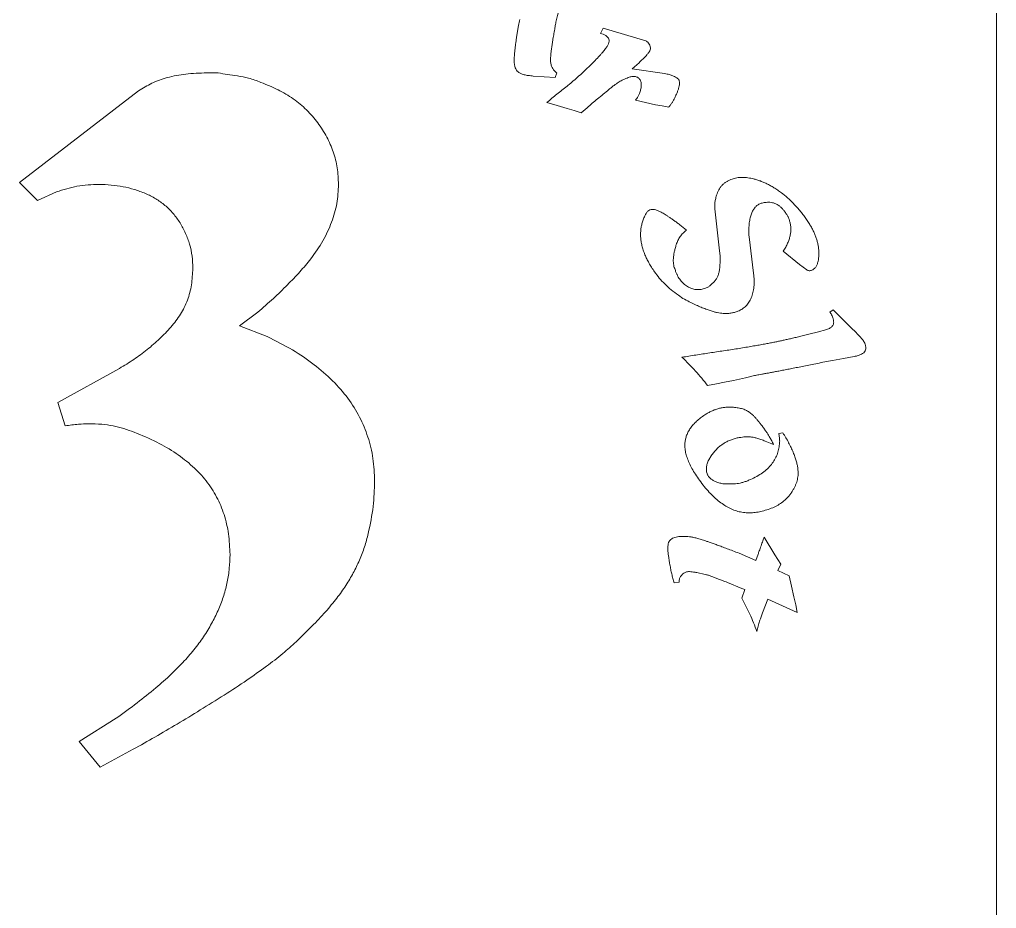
# Model space of a CAD drawing. Header units: millimetres. Extents: x -30 to 30, y -30 to 30.
# Drawn here: x 9.86 to 30, y 0.12 to 18.45 of the extents above; entities that cross this region are included whole.
import ezdxf

# ---------------------------------------------------------------- set-up
doc = ezdxf.new("R2010")
doc.units = ezdxf.units.MM

msp = doc.modelspace()

# ---------------------------------------------------------------- linework, layer by layer
at = {"color": 7, "linetype": 'Continuous', "lineweight": 15}
for p, q in [((30, -22), (30, 22)), ((20.169, 18.421), (20.146, 18.321)), ((20.173, 18.447), (20.169, 18.421)), ((20.146, 18.321), (20.107, 18.087)), ((21.889, 18.272), (21.838, 18.16)), ((21.838, 18.16), (21.892, 18.145)), ((22.768, 18.009), (21.889, 18.272)), ((22.492, 17.432), (22.637, 17.557)), ((22.637, 17.557), (22.648, 17.573)), ((22.648, 17.573), (22.748, 17.673)), ((13.717, 17.348), (13.958, 17.348)), ((20.905, 17.252), (20.934, 17.346)), ((23.157, 17.335), (22.492, 17.432)), ((23.208, 17.324), (23.157, 17.335)), ((20.451, 17.283), (20.905, 17.252)), ((9.86, 15.09), (12.315, 16.977)), ((20.731, 16.738), (20.942, 16.675)), ((22.555, 16.786), (22.972, 16.691)), ((20.942, 16.675), (21.148, 16.613)), ((21.148, 16.613), (21.293, 16.573)), ((21.293, 16.573), (21.437, 16.527)), ((21.437, 16.527), (21.561, 16.629)), ((22.972, 16.691), (23.107, 16.665)), ((23.107, 16.665), (23.243, 16.642)), ((10.231, 14.719), (9.86, 15.09)), ((10.624, 14.893), (10.231, 14.719)), ((24.192, 14.547), (24.292, 13.681)), ((23.611, 14.108), (23.474, 14.216)), ((24.901, 13.967), (24.895, 14.004)), ((24.992, 13.221), (24.901, 13.967)), ((25.657, 13.756), (25.602, 13.67)), ((24.292, 13.681), (24.301, 13.576)), ((25.602, 13.67), (25.939, 13.398)), ((25.939, 13.398), (26.089, 13.286)), ((14.77, 12.416), (14.396, 12.13)), ((26.636, 12.464), (26.566, 12.415)), ((26.566, 12.415), (26.591, 12.378)), ((27.042, 12.059), (26.636, 12.464)), ((14.396, 12.13), (14.967, 11.911)), ((26.5, 12.058), (26.306, 12.002)), ((27.064, 12.035), (27.042, 12.059)), ((27.17, 11.928), (27.064, 12.035)), ((27.243, 11.847), (27.17, 11.928)), ((26.845, 11.462), (27.069, 11.499)), ((26.62, 11.42), (26.845, 11.462)), ((10.646, 10.554), (11.918, 11.255)), ((24.823, 11.062), (25.014, 11.108)), ((24.045, 10.901), (24.228, 10.936)), ((24.228, 10.936), (24.39, 10.968)), ((24.39, 10.968), (24.577, 11.008)), ((24.577, 11.008), (24.823, 11.062)), ((10.802, 10.072), (10.646, 10.554)), ((25.594, 9.925), (25.511, 9.913)), ((25.511, 9.913), (25.526, 9.816)), ((25.233, 9.756), (25.403, 9.688)), ((24.068, 9.371), (24.121, 9.454)), ((25.429, 7.414), (25.21, 7.776)), ((23.236, 7.395), (23.262, 7.244)), ((25.036, 7.295), (24.693, 7.445)), ((25.087, 7.427), (25.036, 7.295)), ((25.494, 7.315), (25.429, 7.414)), ((25.555, 7.219), (25.494, 7.315)), ((23.262, 7.244), (23.268, 7.208)), ((25.49, 7.087), (25.555, 7.219)), ((25.728, 6.982), (25.49, 7.087)), ((23.821, 7.045), (23.998, 7.007)), ((23.998, 7.007), (24.025, 7.001)), ((25.777, 6.763), (25.728, 6.982)), ((23.354, 6.832), (23.457, 6.847)), ((24.453, 6.843), (24.753, 6.719)), ((24.813, 6.695), (24.748, 6.515)), ((24.753, 6.719), (24.813, 6.695)), ((25.825, 6.543), (25.777, 6.763)), ((25.178, 6.219), (25.284, 6.496)), ((25.284, 6.496), (25.894, 6.225)), ((25.862, 6.383), (25.825, 6.543)), ((25.894, 6.225), (25.862, 6.383)), ((11.087, 3.56), (11.855, 4.042)), ((11.525, 3.033), (11.087, 3.56)), ((12.204, 3.404), (11.525, 3.033))]:
    msp.add_line(p, q, dxfattribs=at)
for points, knots in [([(20.983, 18.668), (20.973, 18.63), (20.954, 18.557), (20.93, 18.449), (20.909, 18.348), (20.899, 18.282), (20.893, 18.25)], [0, 0, 0, 0, 0.2742187, 0.5312352, 0.774204, 1, 1, 1, 1]), ([(20.893, 18.25), (20.886, 18.21), (20.872, 18.133), (20.853, 18.022), (20.838, 17.923), (20.825, 17.835), (20.816, 17.759), (20.81, 17.694), (20.806, 17.64), (20.806, 17.583), (20.816, 17.522), (20.84, 17.455), (20.88, 17.395), (20.916, 17.362), (20.934, 17.346)], [0, 0, 0, 0, 0.129975, 0.247826, 0.353339, 0.446751, 0.52799, 0.596415, 0.653535, 0.698734, 0.77475, 0.847584, 0.921827, 1, 1, 1, 1]), ([(21.986, 18.08), (21.974, 18.093), (21.946, 18.12), (21.911, 18.136), (21.892, 18.145)], [0, 0, 0, 0, 0.462157, 1, 1, 1, 1]), ([(20.141, 17.367), (20.128, 17.379), (20.102, 17.404), (20.077, 17.455), (20.061, 17.516), (20.056, 17.574), (20.057, 17.627), (20.059, 17.674), (20.062, 17.728), (20.069, 17.787), (20.074, 17.854), (20.084, 17.926), (20.095, 18.005), (20.103, 18.059), (20.107, 18.087)], [0, 0, 0, 0, 0.07019, 0.144278, 0.226777, 0.32108, 0.375994, 0.43982, 0.5117, 0.591811, 0.680824, 0.779039, 0.885387, 1, 1, 1, 1]), ([(21.217, 17.132), (21.296, 17.199), (21.454, 17.334), (21.622, 17.497), (21.73, 17.607), (21.779, 17.659), (21.824, 17.706), (21.863, 17.751), (21.898, 17.791), (21.927, 17.829), (21.953, 17.862), (21.978, 17.901), (22.002, 17.945), (22.015, 17.996), (22.011, 18.043), (21.995, 18.068), (21.986, 18.08)], [0, 0, 0, 0, 0.24232, 0.489594, 0.549666, 0.605357, 0.656301, 0.703274, 0.744793, 0.782409, 0.815353, 0.843799, 0.891982, 0.93131, 0.965688, 1, 1, 1, 1]), ([(22.828, 17.963), (22.838, 17.948), (22.859, 17.917), (22.87, 17.867), (22.862, 17.819), (22.837, 17.777), (22.799, 17.726), (22.767, 17.692), (22.748, 17.673)], [0, 0, 0, 0, 0.160663, 0.334371, 0.437785, 0.580634, 0.765626, 1, 1, 1, 1]), ([(22.768, 18.009), (22.779, 18.003), (22.802, 17.992), (22.82, 17.973), (22.828, 17.963)], [0, 0, 0, 0, 0.494018, 1, 1, 1, 1]), ([(12.315, 16.977), (12.403, 17.032), (12.588, 17.148), (12.918, 17.263), (13.299, 17.335), (13.573, 17.344), (13.717, 17.348)], [0, 0, 0, 0, 0.211405, 0.443176, 0.70645, 1, 1, 1, 1]), ([(13.958, 17.348), (14.02, 17.336), (14.15, 17.31), (14.36, 17.285), (14.596, 17.246), (14.753, 17.184), (14.836, 17.151)], [0, 0, 0, 0, 0.2107877, 0.4412557, 0.7023152, 1, 1, 1, 1]), ([(20.451, 17.283), (20.416, 17.286), (20.352, 17.291), (20.265, 17.308), (20.194, 17.33), (20.157, 17.355), (20.141, 17.367)], [0, 0, 0, 0, 0.3204394, 0.591623, 0.815761, 1, 1, 1, 1]), ([(23.208, 17.324), (23.236, 17.316), (23.288, 17.302), (23.356, 17.277), (23.408, 17.252), (23.431, 17.23), (23.442, 17.22)], [0, 0, 0, 0, 0.342498, 0.620293, 0.837223, 1, 1, 1, 1]), ([(14.836, 17.151), (14.955, 17.104), (15.187, 17.01), (15.506, 16.822), (15.782, 16.591), (16.012, 16.324), (16.201, 16.033), (16.335, 15.72), (16.423, 15.39), (16.431, 15.163), (16.435, 15.048)], [0, 0, 0, 0, 0.13601, 0.265625, 0.391769, 0.51693, 0.639849, 0.758729, 0.878203, 1, 1, 1, 1]), ([(21.15, 17.077), (21.164, 17.088), (21.186, 17.106), (21.208, 17.124), (21.217, 17.132)], [0, 0, 0, 0, 0.592567, 1, 1, 1, 1]), ([(22.409, 17.252), (22.376, 17.238), (22.311, 17.212), (22.235, 17.171), (22.177, 17.132), (22.127, 17.097), (22.07, 17.054), (22.031, 17.021), (22.01, 17.004)], [0, 0, 0, 0, 0.231205, 0.439596, 0.54783, 0.67627, 0.827885, 1, 1, 1, 1]), ([(22.643, 17.219), (22.637, 17.226), (22.624, 17.24), (22.601, 17.257), (22.575, 17.268), (22.546, 17.275), (22.515, 17.275), (22.482, 17.273), (22.446, 17.264), (22.422, 17.256), (22.409, 17.252)], [0, 0, 0, 0, 0.114249, 0.222704, 0.333574, 0.446085, 0.566075, 0.696791, 0.840948, 1, 1, 1, 1]), ([(22.676, 17.151), (22.673, 17.163), (22.666, 17.188), (22.651, 17.209), (22.643, 17.219)], [0, 0, 0, 0, 0.483901, 1, 1, 1, 1]), ([(22.664, 17), (22.67, 17.026), (22.681, 17.076), (22.677, 17.127), (22.676, 17.151)], [0, 0, 0, 0, 0.523384, 1, 1, 1, 1]), ([(23.442, 17.22), (23.447, 17.212), (23.458, 17.194), (23.466, 17.161), (23.465, 17.122), (23.46, 17.077), (23.447, 17.025), (23.427, 16.968), (23.401, 16.903), (23.379, 16.858), (23.368, 16.835)], [0, 0, 0, 0, 0.071203, 0.151435, 0.245501, 0.35653, 0.486713, 0.637478, 0.80701, 1, 1, 1, 1]), ([(20.731, 16.738), (20.765, 16.766), (20.834, 16.823), (20.937, 16.909), (21.043, 16.994), (21.114, 17.049), (21.15, 17.077)], [0, 0, 0, 0, 0.247179, 0.495136, 0.746889, 1, 1, 1, 1]), ([(22.01, 17.004), (21.97, 16.972), (21.893, 16.907), (21.778, 16.814), (21.667, 16.721), (21.596, 16.66), (21.561, 16.629)], [0, 0, 0, 0, 0.262357, 0.516763, 0.76133, 1, 1, 1, 1]), ([(22.555, 16.786), (22.566, 16.797), (22.589, 16.821), (22.617, 16.869), (22.643, 16.929), (22.656, 16.975), (22.664, 17)], [0, 0, 0, 0, 0.185256, 0.409262, 0.67922, 1, 1, 1, 1]), ([(23.368, 16.835), (23.36, 16.817), (23.345, 16.783), (23.315, 16.734), (23.281, 16.687), (23.256, 16.657), (23.243, 16.642)], [0, 0, 0, 0, 0.244725, 0.491354, 0.741781, 1, 1, 1, 1]), ([(24.231, 14.829), (24.237, 14.847), (24.249, 14.884), (24.274, 14.935), (24.303, 14.982), (24.337, 15.025), (24.377, 15.063), (24.421, 15.097), (24.471, 15.126), (24.506, 15.142), (24.524, 15.15)], [0, 0, 0, 0, 0.13072, 0.255917, 0.377088, 0.499079, 0.619306, 0.742707, 0.868878, 1, 1, 1, 1]), ([(24.524, 15.15), (24.557, 15.161), (24.624, 15.184), (24.733, 15.196), (24.85, 15.192), (24.929, 15.176), (24.97, 15.168)], [0, 0, 0, 0, 0.22873, 0.468143, 0.723418, 1, 1, 1, 1]), ([(24.97, 15.168), (24.994, 15.162), (25.043, 15.15), (25.116, 15.126), (25.19, 15.097), (25.264, 15.063), (25.339, 15.024), (25.414, 14.98), (25.491, 14.931), (25.541, 14.895), (25.566, 14.877)], [0, 0, 0, 0, 0.111632, 0.227124, 0.344938, 0.466738, 0.592902, 0.724628, 0.859973, 1, 1, 1, 1]), ([(11.503, 15.048), (11.348, 15.043), (11.048, 15.033), (10.763, 14.939), (10.624, 14.893)], [0, 0, 0, 0, 0.514877, 1, 1, 1, 1]), ([(13.431, 13.317), (13.429, 13.401), (13.423, 13.569), (13.371, 13.813), (13.286, 14.043), (13.174, 14.258), (13.03, 14.452), (12.862, 14.621), (12.669, 14.759), (12.455, 14.866), (12.229, 14.947), (11.993, 15.005), (11.75, 15.04), (11.585, 15.046), (11.503, 15.048)], [0, 0, 0, 0, 0.087251, 0.172857, 0.255161, 0.338913, 0.421426, 0.503014, 0.583365, 0.665149, 0.748476, 0.830317, 0.914984, 1, 1, 1, 1]), ([(16.435, 15.048), (16.429, 14.916), (16.416, 14.651), (16.298, 14.26), (16.123, 13.872), (15.952, 13.635), (15.864, 13.513)], [0, 0, 0, 0, 0.236889, 0.47606, 0.729778, 1, 1, 1, 1]), ([(24.192, 14.547), (24.191, 14.567), (24.19, 14.606), (24.193, 14.657), (24.2, 14.701), (24.207, 14.74), (24.218, 14.783), (24.226, 14.813), (24.231, 14.829)], [0, 0, 0, 0, 0.205905, 0.416881, 0.536306, 0.672875, 0.827734, 1, 1, 1, 1]), ([(25.566, 14.877), (25.61, 14.844), (25.697, 14.776), (25.774, 14.697), (25.813, 14.657)], [0, 0, 0, 0, 0.499154, 1, 1, 1, 1]), ([(22.708, 14.294), (22.718, 14.323), (22.737, 14.376), (22.772, 14.444), (22.81, 14.495), (22.842, 14.514), (22.856, 14.522)], [0, 0, 0, 0, 0.332554, 0.606277, 0.823711, 1, 1, 1, 1]), ([(22.856, 14.522), (22.871, 14.526), (22.901, 14.535), (22.954, 14.53), (23.012, 14.513), (23.063, 14.489), (23.109, 14.463), (23.149, 14.44), (23.193, 14.412), (23.241, 14.38), (23.294, 14.346), (23.35, 14.305), (23.411, 14.263), (23.452, 14.232), (23.474, 14.216)], [0, 0, 0, 0, 0.063102, 0.135041, 0.218284, 0.317587, 0.375179, 0.440747, 0.513682, 0.595136, 0.684604, 0.781604, 0.886625, 1, 1, 1, 1]), ([(25.135, 14.653), (25.114, 14.644), (25.073, 14.624), (25.022, 14.576), (24.979, 14.516), (24.945, 14.442), (24.919, 14.354), (24.903, 14.251), (24.894, 14.133), (24.895, 14.049), (24.895, 14.004)], [0, 0, 0, 0, 0.09223, 0.184618, 0.283809, 0.39212, 0.515138, 0.656592, 0.817292, 1, 1, 1, 1]), ([(25.671, 14.437), (25.657, 14.457), (25.632, 14.495), (25.589, 14.545), (25.546, 14.588), (25.501, 14.621), (25.454, 14.648), (25.406, 14.666), (25.355, 14.678), (25.304, 14.681), (25.255, 14.678), (25.21, 14.674), (25.17, 14.666), (25.146, 14.657), (25.135, 14.653)], [0, 0, 0, 0, 0.1125517, 0.2164361, 0.3110806, 0.399953, 0.4837346, 0.5654822, 0.6458882, 0.7286525, 0.8081767, 0.8786103, 0.9427993, 1, 1, 1, 1]), ([(25.813, 14.657), (25.839, 14.63), (25.89, 14.576), (25.962, 14.493), (26.027, 14.409), (26.086, 14.327), (26.138, 14.245), (26.185, 14.167), (26.224, 14.09), (26.246, 14.04), (26.257, 14.015)], [0, 0, 0, 0, 0.144757, 0.28383, 0.418214, 0.548572, 0.672806, 0.789037, 0.897851, 1, 1, 1, 1]), ([(25.657, 13.756), (25.67, 13.782), (25.696, 13.833), (25.726, 13.911), (25.746, 13.988), (25.759, 14.062), (25.762, 14.135), (25.757, 14.207), (25.743, 14.277), (25.727, 14.321), (25.719, 14.344)], [0, 0, 0, 0, 0.144168, 0.280773, 0.409607, 0.532486, 0.651594, 0.767657, 0.8837, 1, 1, 1, 1]), ([(25.7, 14.39), (25.694, 14.399), (25.683, 14.414), (25.674, 14.43), (25.671, 14.437)], [0, 0, 0, 0, 0.5800109, 1, 1, 1, 1]), ([(25.719, 14.344), (25.716, 14.352), (25.71, 14.367), (25.703, 14.383), (25.7, 14.39)], [0, 0, 0, 0, 0.5182795, 1, 1, 1, 1]), ([(22.753, 13.598), (22.741, 13.63), (22.717, 13.692), (22.691, 13.786), (22.673, 13.878), (22.663, 13.967), (22.663, 14.054), (22.669, 14.137), (22.684, 14.217), (22.7, 14.269), (22.708, 14.294)], [0, 0, 0, 0, 0.143117, 0.279879, 0.410234, 0.536055, 0.657499, 0.774672, 0.887941, 1, 1, 1, 1]), ([(23.611, 14.108), (23.586, 14.087), (23.537, 14.046), (23.478, 13.973), (23.429, 13.893), (23.409, 13.835), (23.399, 13.806)], [0, 0, 0, 0, 0.258086, 0.506976, 0.752479, 1, 1, 1, 1]), ([(26.257, 14.015), (26.266, 13.991), (26.284, 13.943), (26.306, 13.871), (26.323, 13.799), (26.334, 13.73), (26.339, 13.661), (26.339, 13.594), (26.335, 13.528), (26.326, 13.485), (26.322, 13.464)], [0, 0, 0, 0, 0.138796, 0.272379, 0.402408, 0.527172, 0.64835, 0.766819, 0.884489, 1, 1, 1, 1]), ([(23.399, 13.806), (23.391, 13.78), (23.375, 13.73), (23.358, 13.657), (23.345, 13.589), (23.338, 13.526), (23.337, 13.466), (23.341, 13.411), (23.35, 13.36), (23.361, 13.329), (23.366, 13.314)], [0, 0, 0, 0, 0.160786, 0.309601, 0.447498, 0.574574, 0.693096, 0.802658, 0.904649, 1, 1, 1, 1]), ([(15.864, 13.513), (15.79, 13.423), (15.638, 13.238), (15.376, 12.969), (15.09, 12.688), (14.879, 12.508), (14.77, 12.416)], [0, 0, 0, 0, 0.224756, 0.464689, 0.723374, 1, 1, 1, 1]), ([(22.951, 13.245), (22.93, 13.276), (22.89, 13.336), (22.836, 13.427), (22.79, 13.513), (22.765, 13.57), (22.753, 13.598)], [0, 0, 0, 0, 0.278516, 0.537543, 0.777077, 1, 1, 1, 1]), ([(24.106, 12.974), (24.125, 12.989), (24.161, 13.02), (24.207, 13.073), (24.243, 13.129), (24.269, 13.192), (24.287, 13.265), (24.298, 13.353), (24.303, 13.459), (24.301, 13.535), (24.301, 13.576)], [0, 0, 0, 0, 0.111678, 0.215663, 0.315283, 0.412742, 0.521864, 0.655625, 0.814444, 1, 1, 1, 1]), ([(11.918, 11.255), (12.019, 11.314), (12.217, 11.433), (12.495, 11.637), (12.747, 11.864), (12.985, 12.101), (13.186, 12.364), (13.33, 12.659), (13.415, 12.981), (13.426, 13.203), (13.431, 13.317)], [0, 0, 0, 0, 0.130368, 0.257845, 0.384092, 0.509292, 0.631571, 0.752451, 0.873263, 1, 1, 1, 1]), ([(23.366, 13.314), (23.371, 13.3), (23.379, 13.275), (23.388, 13.251), (23.391, 13.241)], [0, 0, 0, 0, 0.574048, 1, 1, 1, 1]), ([(26.322, 13.464), (26.316, 13.442), (26.306, 13.4), (26.277, 13.345), (26.239, 13.303), (26.207, 13.286), (26.191, 13.278)], [0, 0, 0, 0, 0.291284, 0.544683, 0.773666, 1, 1, 1, 1]), ([(23.442, 12.763), (23.392, 12.801), (23.295, 12.873), (23.164, 12.992), (23.048, 13.114), (22.983, 13.202), (22.951, 13.245)], [0, 0, 0, 0, 0.2695, 0.525636, 0.768017, 1, 1, 1, 1]), ([(23.391, 13.241), (23.399, 13.223), (23.414, 13.188), (23.44, 13.139), (23.469, 13.094), (23.501, 13.053), (23.534, 13.016), (23.571, 12.983), (23.611, 12.954), (23.666, 12.922), (23.737, 12.892), (23.825, 12.877), (23.914, 12.881), (23.97, 12.9), (23.999, 12.91)], [0, 0, 0, 0, 0.075083, 0.146675, 0.215995, 0.283104, 0.34793, 0.410975, 0.474655, 0.537187, 0.658134, 0.77098, 0.883259, 1, 1, 1, 1]), ([(24.992, 13.221), (24.994, 13.195), (25, 13.146), (25.004, 13.074), (25.004, 13.005), (25, 12.939), (24.992, 12.877), (24.98, 12.818), (24.965, 12.763), (24.946, 12.711), (24.924, 12.662), (24.897, 12.619), (24.868, 12.578), (24.835, 12.541), (24.799, 12.508), (24.759, 12.479), (24.716, 12.454), (24.686, 12.44), (24.67, 12.434)], [0, 0, 0, 0, 0.083083, 0.161592, 0.237106, 0.308435, 0.376586, 0.441184, 0.503819, 0.563666, 0.621581, 0.677084, 0.731176, 0.785167, 0.837607, 0.891117, 0.944647, 1, 1, 1, 1]), ([(26.191, 13.278), (26.182, 13.275), (26.165, 13.269), (26.138, 13.269), (26.112, 13.273), (26.097, 13.282), (26.089, 13.286)], [0, 0, 0, 0, 0.265967, 0.508854, 0.749416, 1, 1, 1, 1]), ([(23.999, 12.91), (24.01, 12.915), (24.033, 12.924), (24.055, 12.933), (24.067, 12.938)], [0, 0, 0, 0, 0.495838, 1, 1, 1, 1]), ([(24.067, 12.938), (24.075, 12.946), (24.087, 12.958), (24.101, 12.969), (24.106, 12.974)], [0, 0, 0, 0, 0.6189928, 1, 1, 1, 1]), ([(23.701, 12.612), (23.656, 12.634), (23.566, 12.677), (23.484, 12.734), (23.442, 12.763)], [0, 0, 0, 0, 0.490845, 1, 1, 1, 1]), ([(24.103, 12.446), (24.072, 12.456), (24.008, 12.479), (23.909, 12.517), (23.806, 12.562), (23.736, 12.595), (23.701, 12.612)], [0, 0, 0, 0, 0.226837, 0.469273, 0.727305, 1, 1, 1, 1]), ([(24.363, 12.388), (24.345, 12.39), (24.305, 12.393), (24.243, 12.405), (24.174, 12.422), (24.128, 12.438), (24.103, 12.446)], [0, 0, 0, 0, 0.211273, 0.447386, 0.709962, 1, 1, 1, 1]), ([(24.67, 12.434), (24.646, 12.425), (24.599, 12.408), (24.523, 12.393), (24.444, 12.385), (24.391, 12.387), (24.363, 12.388)], [0, 0, 0, 0, 0.240739, 0.485027, 0.737746, 1, 1, 1, 1]), ([(26.642, 12.239), (26.64, 12.249), (26.636, 12.27), (26.625, 12.302), (26.61, 12.339), (26.597, 12.365), (26.591, 12.378)], [0, 0, 0, 0, 0.199961, 0.42839, 0.696673, 1, 1, 1, 1]), ([(26.5, 12.058), (26.513, 12.062), (26.537, 12.071), (26.57, 12.088), (26.597, 12.107), (26.618, 12.129), (26.633, 12.154), (26.642, 12.18), (26.645, 12.209), (26.643, 12.229), (26.642, 12.239)], [0, 0, 0, 0, 0.159, 0.303354, 0.431928, 0.549755, 0.659548, 0.767382, 0.880037, 1, 1, 1, 1]), ([(14.967, 11.911), (15.142, 11.823), (15.479, 11.655), (15.931, 11.346), (16.315, 11.012), (16.635, 10.653), (16.879, 10.261), (17.052, 9.842), (17.162, 9.395), (17.174, 9.087), (17.181, 8.93)], [0, 0, 0, 0, 0.149512, 0.286888, 0.415304, 0.536295, 0.652053, 0.765423, 0.880479, 1, 1, 1, 1]), ([(24.663, 11.661), (24.709, 11.669), (24.799, 11.684), (24.929, 11.706), (25.05, 11.727), (25.163, 11.747), (25.266, 11.767), (25.362, 11.784), (25.448, 11.801), (25.528, 11.818), (25.607, 11.835), (25.689, 11.854), (25.777, 11.873), (25.871, 11.896), (25.972, 11.919), (26.078, 11.945), (26.19, 11.973), (26.267, 11.992), (26.306, 12.002)], [0, 0, 0, 0, 0.083815, 0.162453, 0.235592, 0.303623, 0.366478, 0.424157, 0.476736, 0.523757, 0.570474, 0.620521, 0.674581, 0.732065, 0.793562, 0.858779, 0.927337, 1, 1, 1, 1]), ([(27.302, 11.718), (27.304, 11.699), (27.308, 11.664), (27.294, 11.614), (27.264, 11.572), (27.234, 11.556), (27.219, 11.547)], [0, 0, 0, 0, 0.272582, 0.511953, 0.743235, 1, 1, 1, 1]), ([(27.243, 11.847), (27.251, 11.835), (27.265, 11.813), (27.283, 11.779), (27.296, 11.748), (27.3, 11.728), (27.302, 11.718)], [0, 0, 0, 0, 0.29955, 0.560627, 0.79548, 1, 1, 1, 1]), ([(23.517, 11.485), (23.612, 11.501), (23.802, 11.532), (24.088, 11.575), (24.375, 11.618), (24.567, 11.647), (24.663, 11.661)], [0, 0, 0, 0, 0.248316, 0.497967, 0.748659, 1, 1, 1, 1]), ([(24.045, 10.901), (24.005, 10.952), (23.924, 11.054), (23.796, 11.203), (23.66, 11.346), (23.565, 11.439), (23.517, 11.485)], [0, 0, 0, 0, 0.247081, 0.496296, 0.746713, 1, 1, 1, 1]), ([(27.219, 11.547), (27.207, 11.542), (27.184, 11.533), (27.149, 11.521), (27.11, 11.51), (27.083, 11.503), (27.069, 11.499)], [0, 0, 0, 0, 0.236152, 0.471852, 0.721153, 1, 1, 1, 1]), ([(26.62, 11.42), (26.567, 11.41), (26.463, 11.389), (26.311, 11.359), (26.168, 11.329), (26.031, 11.303), (25.904, 11.277), (25.783, 11.255), (25.671, 11.231), (25.567, 11.212), (25.471, 11.192), (25.382, 11.177), (25.302, 11.16), (25.229, 11.148), (25.164, 11.134), (25.107, 11.125), (25.058, 11.116), (25.028, 11.111), (25.014, 11.108)], [0, 0, 0, 0, 0.0996629, 0.1940177, 0.2838569, 0.3682304, 0.4481666, 0.5230346, 0.5930678, 0.6576371, 0.7177675, 0.7728322, 0.82306, 0.8682241, 0.9085494, 0.9442125, 0.9745633, 1, 1, 1, 1]), ([(23.578, 9.719), (23.581, 9.746), (23.587, 9.8), (23.612, 9.878), (23.646, 9.954), (23.692, 10.028), (23.75, 10.099), (23.818, 10.169), (23.898, 10.236), (23.957, 10.276), (23.988, 10.298)], [0, 0, 0, 0, 0.110108, 0.220028, 0.333627, 0.451266, 0.574826, 0.707214, 0.848388, 1, 1, 1, 1]), ([(23.988, 10.298), (24.011, 10.312), (24.056, 10.34), (24.126, 10.376), (24.199, 10.405), (24.271, 10.429), (24.346, 10.444), (24.421, 10.456), (24.498, 10.459), (24.55, 10.456), (24.576, 10.455)], [0, 0, 0, 0, 0.130991, 0.257716, 0.382932, 0.505898, 0.627915, 0.750544, 0.874228, 1, 1, 1, 1]), ([(24.576, 10.455), (24.61, 10.451), (24.675, 10.444), (24.767, 10.421), (24.85, 10.389), (24.91, 10.35), (24.956, 10.314), (24.992, 10.28), (25.03, 10.24), (25.071, 10.194), (25.113, 10.142), (25.158, 10.084), (25.205, 10.02), (25.236, 9.974), (25.253, 9.951)], [0, 0, 0, 0, 0.11632, 0.222959, 0.322411, 0.415941, 0.464956, 0.521138, 0.583646, 0.65263, 0.728785, 0.812086, 0.902126, 1, 1, 1, 1]), ([(11.284, 10.113), (11.215, 10.111), (11.054, 10.106), (10.894, 10.084), (10.802, 10.072)], [0, 0, 0, 0, 0.426286, 1, 1, 1, 1]), ([(12.226, 9.938), (12.153, 9.965), (12.01, 10.018), (11.785, 10.072), (11.543, 10.111), (11.374, 10.112), (11.284, 10.113)], [0, 0, 0, 0, 0.2403243, 0.4740975, 0.7202061, 1, 1, 1, 1]), ([(14.199, 7.417), (14.193, 7.56), (14.181, 7.839), (14.087, 8.24), (13.933, 8.61), (13.715, 8.947), (13.429, 9.247), (13.085, 9.515), (12.681, 9.752), (12.382, 9.875), (12.226, 9.938)], [0, 0, 0, 0, 0.1250172, 0.2435236, 0.3577571, 0.4732861, 0.592202, 0.7178317, 0.8527799, 1, 1, 1, 1]), ([(25.253, 9.951), (25.264, 9.933), (25.29, 9.894), (25.327, 9.831), (25.367, 9.762), (25.391, 9.713), (25.403, 9.688)], [0, 0, 0, 0, 0.211072, 0.457509, 0.725003, 1, 1, 1, 1]), ([(25.594, 9.925), (25.617, 9.892), (25.662, 9.828), (25.698, 9.758), (25.716, 9.723)], [0, 0, 0, 0, 0.5049024, 1, 1, 1, 1]), ([(23.977, 8.819), (23.943, 8.862), (23.879, 8.944), (23.793, 9.069), (23.721, 9.189), (23.664, 9.304), (23.62, 9.414), (23.591, 9.52), (23.575, 9.621), (23.577, 9.687), (23.578, 9.719)], [0, 0, 0, 0, 0.162479, 0.312206, 0.450618, 0.578077, 0.695758, 0.803923, 0.90478, 1, 1, 1, 1]), ([(24.657, 9.821), (24.629, 9.814), (24.574, 9.8), (24.496, 9.772), (24.421, 9.736), (24.352, 9.693), (24.286, 9.644), (24.226, 9.587), (24.17, 9.524), (24.137, 9.478), (24.121, 9.454)], [0, 0, 0, 0, 0.128526, 0.253133, 0.376497, 0.49902, 0.620859, 0.744406, 0.870224, 1, 1, 1, 1]), ([(24.91, 9.844), (24.892, 9.844), (24.853, 9.846), (24.793, 9.843), (24.726, 9.834), (24.68, 9.825), (24.657, 9.821)], [0, 0, 0, 0, 0.214757, 0.452956, 0.713801, 1, 1, 1, 1]), ([(25.233, 9.756), (25.204, 9.768), (25.148, 9.79), (25.064, 9.817), (24.986, 9.836), (24.935, 9.841), (24.91, 9.844)], [0, 0, 0, 0, 0.282466, 0.542255, 0.780138, 1, 1, 1, 1]), ([(24.927, 8.963), (24.972, 8.984), (25.059, 9.025), (25.176, 9.1), (25.277, 9.182), (25.361, 9.273), (25.428, 9.37), (25.478, 9.474), (25.513, 9.583), (25.522, 9.658), (25.527, 9.696)], [0, 0, 0, 0, 0.149289, 0.288377, 0.417791, 0.540137, 0.658267, 0.772316, 0.885439, 1, 1, 1, 1]), ([(25.531, 9.756), (25.529, 9.768), (25.526, 9.787), (25.526, 9.808), (25.526, 9.816)], [0, 0, 0, 0, 0.594798, 1, 1, 1, 1]), ([(25.527, 9.696), (25.527, 9.707), (25.529, 9.726), (25.53, 9.746), (25.531, 9.756)], [0, 0, 0, 0, 0.522124, 1, 1, 1, 1]), ([(25.716, 9.723), (25.733, 9.689), (25.766, 9.624), (25.809, 9.528), (25.845, 9.437), (25.872, 9.352), (25.892, 9.271), (25.906, 9.194), (25.911, 9.12), (25.91, 9.073), (25.909, 9.049)], [0, 0, 0, 0, 0.1599719, 0.308843, 0.445678, 0.5708797, 0.6870062, 0.7975747, 0.9012415, 1, 1, 1, 1]), ([(24.068, 9.371), (24.056, 9.344), (24.033, 9.294), (24.024, 9.24), (24.02, 9.214)], [0, 0, 0, 0, 0.533077, 1, 1, 1, 1]), ([(24.02, 9.214), (24.019, 9.193), (24.018, 9.151), (24.031, 9.091), (24.056, 9.037), (24.094, 8.991), (24.143, 8.952), (24.204, 8.919), (24.276, 8.894), (24.329, 8.883), (24.357, 8.877)], [0, 0, 0, 0, 0.122969, 0.234787, 0.343137, 0.451765, 0.568345, 0.695623, 0.839411, 1, 1, 1, 1]), ([(17.181, 8.93), (17.174, 8.756), (17.162, 8.394), (17.072, 7.943), (16.977, 7.573), (16.87, 7.301), (16.743, 7.035), (16.587, 6.773), (16.396, 6.506), (16.16, 6.225), (15.878, 5.925), (15.669, 5.724), (15.56, 5.618)], [0, 0, 0, 0, 0.136644, 0.284596, 0.360454, 0.437061, 0.513686, 0.591989, 0.676679, 0.771767, 0.880029, 1, 1, 1, 1]), ([(24.357, 8.877), (24.384, 8.876), (24.437, 8.872), (24.514, 8.872), (24.585, 8.874), (24.652, 8.88), (24.719, 8.891), (24.786, 8.909), (24.856, 8.932), (24.903, 8.953), (24.927, 8.963)], [0, 0, 0, 0, 0.140708, 0.271001, 0.393442, 0.507194, 0.61988, 0.739135, 0.865963, 1, 1, 1, 1]), ([(25.909, 9.049), (25.907, 9.031), (25.902, 8.993), (25.891, 8.937), (25.872, 8.881), (25.848, 8.826), (25.82, 8.769), (25.785, 8.713), (25.745, 8.657), (25.716, 8.621), (25.701, 8.603)], [0, 0, 0, 0, 0.111734, 0.226326, 0.342696, 0.46323, 0.588865, 0.720286, 0.856434, 1, 1, 1, 1]), ([(24.838, 8.279), (24.801, 8.283), (24.725, 8.292), (24.613, 8.323), (24.503, 8.369), (24.394, 8.43), (24.287, 8.505), (24.181, 8.596), (24.076, 8.701), (24.011, 8.779), (23.977, 8.819)], [0, 0, 0, 0, 0.108515, 0.218, 0.331625, 0.450171, 0.575013, 0.707739, 0.84897, 1, 1, 1, 1]), ([(25.701, 8.603), (25.673, 8.575), (25.618, 8.52), (25.523, 8.45), (25.415, 8.392), (25.297, 8.347), (25.176, 8.313), (25.059, 8.288), (24.947, 8.275), (24.874, 8.277), (24.838, 8.279)], [0, 0, 0, 0, 0.122194, 0.245777, 0.372645, 0.508084, 0.643479, 0.769443, 0.887142, 1, 1, 1, 1]), ([(23.236, 7.395), (23.233, 7.424), (23.226, 7.476), (23.223, 7.55), (23.226, 7.613), (23.237, 7.65), (23.242, 7.667)], [0, 0, 0, 0, 0.313061, 0.580811, 0.808225, 1, 1, 1, 1]), ([(23.242, 7.667), (23.248, 7.678), (23.259, 7.702), (23.288, 7.731), (23.325, 7.754), (23.371, 7.772), (23.425, 7.784), (23.488, 7.792), (23.559, 7.793), (23.61, 7.791), (23.637, 7.79)], [0, 0, 0, 0, 0.087602, 0.17706, 0.273951, 0.384113, 0.51085, 0.653532, 0.816208, 1, 1, 1, 1]), ([(23.637, 7.79), (23.659, 7.787), (23.707, 7.781), (23.783, 7.764), (23.868, 7.742), (23.947, 7.718), (24.018, 7.694), (24.084, 7.671), (24.16, 7.645), (24.246, 7.613), (24.343, 7.577), (24.451, 7.537), (24.568, 7.493), (24.65, 7.462), (24.693, 7.445)], [0, 0, 0, 0, 0.059958, 0.129714, 0.208928, 0.298336, 0.350912, 0.413067, 0.485365, 0.568208, 0.661198, 0.763777, 0.87671, 1, 1, 1, 1]), ([(25.087, 7.427), (25.09, 7.437), (25.098, 7.46), (25.112, 7.497), (25.128, 7.543), (25.146, 7.595), (25.164, 7.648), (25.181, 7.697), (25.196, 7.739), (25.206, 7.764), (25.21, 7.776)], [0, 0, 0, 0, 0.085261, 0.195381, 0.325798, 0.480484, 0.639126, 0.777465, 0.898872, 1, 1, 1, 1]), ([(11.855, 4.042), (11.999, 4.148), (12.275, 4.349), (12.655, 4.651), (12.979, 4.938), (13.252, 5.213), (13.483, 5.481), (13.676, 5.751), (13.84, 6.021), (13.97, 6.296), (14.073, 6.573), (14.147, 6.852), (14.188, 7.134), (14.195, 7.322), (14.199, 7.417)], [0, 0, 0, 0, 0.125551, 0.239445, 0.339708, 0.429324, 0.510275, 0.587815, 0.661282, 0.731893, 0.800595, 0.868006, 0.933935, 1, 1, 1, 1]), ([(23.354, 6.832), (23.345, 6.863), (23.328, 6.925), (23.305, 7.017), (23.284, 7.111), (23.274, 7.175), (23.268, 7.208)], [0, 0, 0, 0, 0.250903, 0.496737, 0.743973, 1, 1, 1, 1]), ([(23.821, 7.045), (23.799, 7.05), (23.758, 7.058), (23.701, 7.064), (23.653, 7.067), (23.614, 7.062), (23.581, 7.051), (23.551, 7.033), (23.522, 7.009), (23.506, 6.989), (23.497, 6.978)], [0, 0, 0, 0, 0.19134, 0.354383, 0.486623, 0.591696, 0.684132, 0.780891, 0.886507, 1, 1, 1, 1]), ([(23.468, 6.925), (23.465, 6.914), (23.458, 6.888), (23.457, 6.862), (23.457, 6.847)], [0, 0, 0, 0, 0.444007, 1, 1, 1, 1]), ([(23.497, 6.978), (23.491, 6.969), (23.48, 6.952), (23.472, 6.933), (23.468, 6.925)], [0, 0, 0, 0, 0.56459, 1, 1, 1, 1]), ([(24.453, 6.843), (24.42, 6.855), (24.359, 6.878), (24.277, 6.911), (24.209, 6.935), (24.156, 6.956), (24.114, 6.972), (24.079, 6.984), (24.051, 6.995), (24.033, 6.999), (24.025, 7.001)], [0, 0, 0, 0, 0.232484, 0.426479, 0.58418, 0.705258, 0.799709, 0.881282, 0.947262, 1, 1, 1, 1]), ([(25.062, 5.828), (25.039, 5.889), (24.994, 6.01), (24.918, 6.187), (24.836, 6.354), (24.777, 6.462), (24.748, 6.515)], [0, 0, 0, 0, 0.260132, 0.512858, 0.75969, 1, 1, 1, 1]), ([(25.178, 6.219), (25.168, 6.191), (25.147, 6.133), (25.116, 6.041), (25.088, 5.939), (25.071, 5.866), (25.062, 5.828)], [0, 0, 0, 0, 0.220134, 0.453517, 0.710301, 1, 1, 1, 1]), ([(15.56, 5.618), (15.47, 5.537), (15.274, 5.359), (14.932, 5.099), (14.529, 4.814), (14.074, 4.515), (13.594, 4.216), (13.118, 3.927), (12.658, 3.656), (12.353, 3.487), (12.204, 3.404)], [0, 0, 0, 0, 0.090373, 0.197004, 0.319573, 0.458254, 0.602235, 0.740385, 0.872734, 1, 1, 1, 1])]:
    msp.add_open_spline(points, degree=3, knots=knots, dxfattribs=at)

doc.saveas('drawing.dxf')
